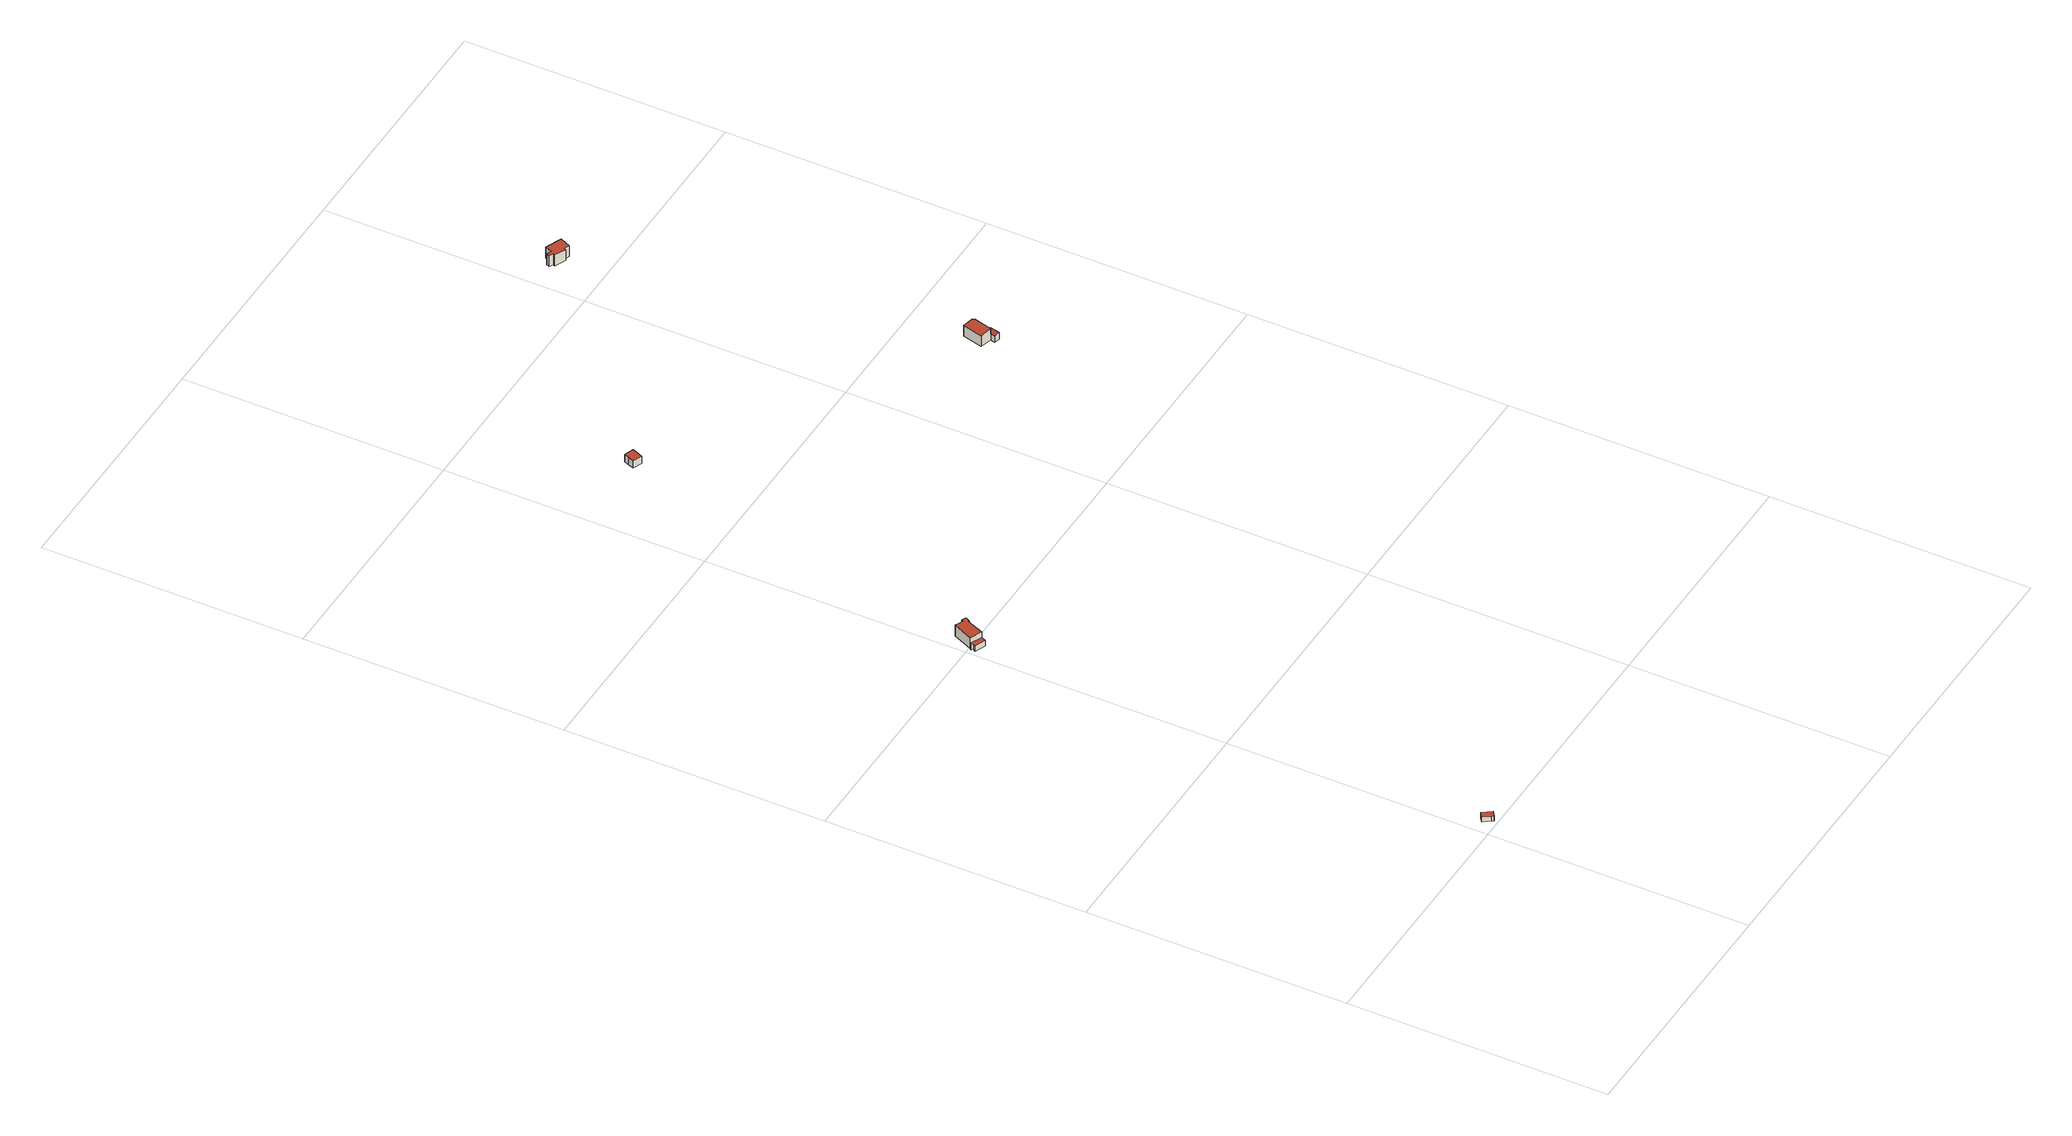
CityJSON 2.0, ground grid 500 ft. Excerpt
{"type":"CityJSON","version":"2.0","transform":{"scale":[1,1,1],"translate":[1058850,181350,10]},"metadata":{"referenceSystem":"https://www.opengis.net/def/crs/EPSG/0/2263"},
"CityObjects":{
"building1":{"type":"Building","attributes":{"name":"Bldg_3511000478","BIN":"4516066"},"geometry":[{"type":"MultiSurface","lod":"2","boundaries":[[[0,1,2,3,4,5]],[[6,7,8,9,10,11]],[[0,5,11,10]],[[1,0,10,9]],[[2,1,9,8]],[[3,2,8,7]],[[4,3,7,6]],[[5,4,6,11]]],"semantics":{"surfaces":[{"type":"RoofSurface","BIN":"4516066"},{"type":"GroundSurface"},{"type":"WallSurface"}],"values":[0,1,2,2,2,2,2,2]}}]},
"building2":{"type":"Building","attributes":{"name":"Bldg_3210017023","BIN":"4284658"},"geometry":[{"type":"MultiSurface","lod":"2","boundaries":[[[12,13,14,15,16,17]],[[18,19,20,21,22,23,24,25,26,27]],[[28,29,30,31,32,33,34,35,36,37,38,39,40,41]],[[17,20,19,12]],[[13,12,41,40]],[[14,13,40,39]],[[15,14,39,38]],[[16,15,38,37]],[[17,16,37,36]],[[21,20,36,35]],[[22,21,35,34]],[[23,22,34,33]],[[24,23,33,32]],[[25,24,32,31]],[[26,25,31,30]],[[27,26,30,29]],[[18,27,29,28]],[[19,18,28,41]]],"semantics":{"surfaces":[{"type":"RoofSurface","BIN":"4284658"},{"type":"GroundSurface"},{"type":"WallSurface"}],"values":[0,0,1,2,2,2,2,2,2,2,2,2,2,2,2,2,2,2]}}]},
"building3":{"type":"Building","attributes":{"name":"Bldg_3511001187","BIN":"4514819"},"geometry":[{"type":"MultiSurface","lod":"2","boundaries":[[[42,43,44,45,46,47]],[[48,49,50,51,52,53]],[[48,53,47,46]],[[49,48,46,45]],[[50,49,45,44]],[[51,50,44,43]],[[52,51,43,42]],[[53,52,42,47]]],"semantics":{"surfaces":[{"type":"GroundSurface"},{"type":"RoofSurface","BIN":"4514819"},{"type":"WallSurface"}],"values":[0,1,2,2,2,2,2,2]}}]},
"building4":{"type":"Building","attributes":{"name":"Bldg_3210006142","BIN":"4284678"},"geometry":[{"type":"MultiSurface","lod":"2","boundaries":[[[54,55,56,57,58,59]],[[60,61,62,63,64,65,66,67]],[[68,69,70,71,72,73,74,75,76,77]],[[54,64,63,55]],[[55,63,62,56]],[[65,64,77,76]],[[66,65,76,75]],[[67,66,75,74]],[[60,67,74,73]],[[61,60,73,72]],[[62,61,72,71]],[[57,56,71,70]],[[58,57,70,69]],[[59,58,69,68]],[[54,59,68,77]]],"semantics":{"surfaces":[{"type":"RoofSurface","BIN":"4284678"},{"type":"GroundSurface"},{"type":"WallSurface"}],"values":[0,0,1,2,2,2,2,2,2,2,2,2,2,2,2]}}]},
"building5":{"type":"Building","attributes":{"name":"Bldg_3210009641","BIN":"4284328"},"geometry":[{"type":"MultiSurface","lod":"2","boundaries":[[[78,79,80,81,82,83,84,85,86,87]],[[88,89,90,91,92,93,94,95,96,97]],[[79,78,97,96]],[[80,79,96,95]],[[81,80,95,94]],[[82,81,94,93]],[[83,82,93,92]],[[84,83,92,91]],[[85,84,91,90]],[[86,85,90,89]],[[87,86,89,88]],[[78,87,88,97]]],"semantics":{"surfaces":[{"type":"RoofSurface","BIN":"4284328"},{"type":"GroundSurface"},{"type":"WallSurface"}],"values":[0,1,2,2,2,2,2,2,2,2,2,2]}}]}
},
"vertices":[
[45,14,17],[47,15,17],[35,32,17],[25,25,17],[34,12,17],[37,8,17],[34,12,6],[25,25,6],[35,32,6],[47,15,6],[45,14,6],[37,8,6],
[11,997,20],[9,994,20],[12,992,20],[9,986,20],[29,978,20],[33,987,20],[28,1035,32],[11,997,32],[33,987,32],[47,1020,32],[49,1019,32],[52,1026,32],[53,1028,32],[45,1032,32],[45,1031,32],[43,1028,32],[28,1035,8],[43,1028,8],[45,1031,8],[45,1032,8],[53,1028,8],[52,1026,8],[49,1019,8],[47,1020,8],[33,987,8],[29,978,8],[9,986,8],[12,992,8],[9,994,8],[11,997,8],
[153,1719,10],[158,1731,10],[161,1740,10],[179,1733,10],[174,1721,10],[170,1712,10],[174,1721,26],[179,1733,26],[161,1740,26],[158,1731,26],[153,1719,26],[170,1712,26],
[740,1360,22],[737,1349,22],[736,1349,22],[733,1340,22],[744,1337,22],[749,1357,22],[723,1394,31],[713,1355,31],[736,1349,31],[737,1349,31],[740,1360,31],[746,1385,31],[743,1386,31],[744,1389,31],[749,1357,7],[744,1337,7],[733,1340,7],[736,1349,7],[713,1355,7],[723,1394,7],[744,1389,7],[743,1386,7],[746,1385,7],[740,1360,7],
[566,2109,33],[560,2096,33],[552,2100,33],[549,2093,33],[556,2090,33],[555,2086,33],[576,2076,33],[578,2080,33],[588,2076,33],[597,2096,33],[597,2096,9],[588,2076,9],[578,2080,9],[576,2076,9],[555,2086,9],[556,2090,9],[549,2093,9],[552,2100,9],[560,2096,9],[566,2109,9]
]}
